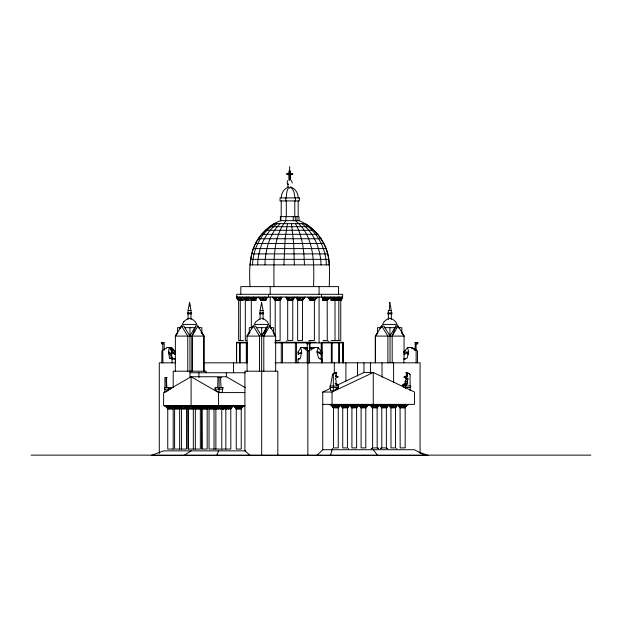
<?xml version="1.0" encoding="UTF-8"?>
<svg xmlns="http://www.w3.org/2000/svg" width="622" height="622" viewBox="0 0 622 622"><rect width="100%" height="100%" fill="white"/><g stroke="black" fill="none" stroke-linecap="round" stroke-linejoin="round"><path stroke-width="0.93" d="M195.331 449.068L195.331 408.934L194.297 406.29L196.295 408.934L197.135 406.29L198.161 408.934L199.817 406.29L199.817 408.934L201.435 406.951M208.284 406.951L206.667 408.934L206.667 406.29L205.011 408.934L203.985 406.29L203.145 408.934L201.147 406.29L202.173 408.934L202.181 449.068L207.173 449.068L207.173 408.934L201.575 408.934L201.715 449.068M215.873 449.068L215.873 408.934L214.839 406.29L216.837 408.934L217.677 406.29L218.703 408.934L220.359 406.29L220.359 408.934L222.8 406.29L220.849 408.934M225.833 449.068L225.833 408.934L224.799 406.29L226.797 408.934L227.636 406.29L228.655 408.934L230.319 406.29L230.319 408.934L232.752 406.29L230.801 408.934L230.824 449.068L222.559 449.068M236.889 297.028L238.661 300.333L238.646 340.459L243.482 340.459M172.605 408.934L173.981 406.951L172.566 408.934L173.662 407.612L172.636 408.934L172.574 406.29L174.836 408.934L172.753 406.29M186.297 408.934L187.673 406.951L186.258 408.934L187.354 407.612L186.328 408.934L186.266 406.29L188.536 408.934L186.445 406.29M283.92 264.879L285.125 238.747L287.442 223.64M198.161 408.934L198.239 406.29M205.011 408.934L205.089 406.29M215.126 406.951L213.517 408.934L213.517 406.29L211.853 408.934L211.931 406.29M218.703 408.934L218.781 406.29M228.655 408.934L228.733 406.29M239.081 408.934L238.055 406.29L237.215 408.934L235.217 406.29L236.243 408.934L236.251 449.068L241.243 449.068L241.243 408.934L243.179 406.29L240.737 408.934L240.737 406.29L239.081 408.934L239.159 406.29M338.834 340.459L338.827 300.333L340.374 297.689L338.508 300.333L338.617 297.689L336.937 300.333L336.152 298.568M264.941 264.879C265.353 250.091 269.295 234.37 280.055 223.64M334.683 300.333L337.194 297.689L335.017 300.333L330.671 300.333L330.873 297.689L332.42 300.333L332.568 297.689M308.512 343.834L308.582 342.714M408.475 353.56L407.34 352.13L407.34 354.213L407.939 354.587L408.475 353.56L408.584 351.827M257.671 264.879C258.044 249.267 264.459 233.164 277.233 223.64M389.248 310.541L389.838 302.533L391.316 310.541L391.316 319.42M252.586 264.879C252.96 248.567 261.333 232.418 275.251 223.64M260.229 298.568L261.022 300.333L259.117 297.689L261.699 300.333L261.901 297.689L263.448 300.333L263.549 297.689L264.35 300.333L265.726 297.689L265.252 300.333L266.916 297.689L266.053 300.333L261.022 300.333L258.822 297.689M250.028 286.703C249.095 268.821 248.87 248.551 261.637 234.315C266.924 228.515 273.385 222.847 281.012 220.662M250.176 264.879L250.324 263.036M250.479 261.193L251.529 254.802M406.119 376.722L406.244 375.346L407.651 375.735L406.586 372.741M256.318 299.446L256.521 297.689L254.997 300.333L254.849 297.689L254.04 300.333L252.618 297.689L253.076 300.333L251.28 297.689L251.599 300.333L249.251 297.689L251.412 300.333L249.251 297.689M166.369 387.623L166.051 378.285L166.579 377.5M217.677 387.623L217.995 378.285L217.467 377.5L221.315 377.5L220.608 378.285L221.043 387.623M292.254 183L291.562 180.403M330.469 386.021L332.591 374.428L333.299 373.534L335.717 372.741L336.836 372.741L336.082 373.799L336.067 376.722L337.909 376.364L337.909 377.251L335.344 378.332L336.23 381.239L335.623 384.24L336.782 383.735L336.906 384.901L337.909 384.901L337.909 386.021M280.157 300.333L281.377 297.689L279.433 300.333L279.853 297.689L277.661 300.333L276.075 297.689L275.88 300.333L274.232 297.689L275.507 300.333L273.105 297.689L275.126 300.333L280.157 300.333L281.618 298.35M166.867 387.623L166.432 378.285L167.139 377.5L164.931 377.5L164.931 387.623M175.505 359.034L172.201 358.062L168.453 352.052L169.246 347.504L172.03 352.13L172.03 354.213L171.431 354.587L170.894 353.56L168.453 352.052L169.573 358.062L172.03 359.034L175.505 359.034L175.505 362.828L159.294 362.828L159.294 453.492M389.652 303.583L389.838 302.533M188.062 319.42L188.062 310.541L189.531 302.533L191.008 310.541L191.008 319.42M260.105 319.42L260.105 310.541L261.582 302.533L263.059 310.541L263.059 319.42M307.548 347.504L300.83 347.504L301.623 352.052L300.504 358.062L298.047 359.034L298.047 362.828M405.513 388.509L405.513 384.901L403.74 384.342L404.253 383.735L405.35 384.24L405.109 381.239L406.485 378.332M331.145 340.459L335.017 340.459L335.017 300.333L336.214 297.689L334.224 300.333L334.722 297.689M407.651 375.735L406.757 375.735L406.601 373.799L405.847 372.741L409.385 373.534L410.092 374.428L410.092 386.021M309.025 347.504L318.106 347.504L317.041 352.052L318.542 358.062L321.838 359.034L321.838 362.828M322.655 300.333L322.336 297.689L324.14 300.333L324.801 297.028M330.531 455.421L332.039 449.714M336.937 300.333L337.653 297.689M238.327 297.689L239.61 300.333L237.565 297.689L238.42 300.333L236.795 297.689L236.71 294.299L342.66 294.299L342.598 297.689L340.934 300.333L341.719 297.689L339.705 300.333L339.208 298.568M251.708 253.893C254.927 241.359 263.176 230.257 274.318 223.64M220.872 449.068L209.031 449.068L209.031 408.934L207.989 406.29L209.995 408.934L210.827 406.29L211.853 408.934M221.525 406.29L223.523 408.934L224.363 406.29L225.382 408.934M404.253 383.735L407.799 384.24L407.192 381.239L408.079 378.332L405.762 378.332L404.129 377.056L404.401 376.364L407.356 376.722L406.998 375.346M192.081 371.194L192.081 336.098L195.782 325.982L197.959 325.982L203.962 336.098L203.962 371.194M392.179 362.657L392.179 336.098L395.88 325.982L398.057 325.982L404.059 336.098L404.059 352.223M294.167 297.028L292.394 300.333L293.374 297.689L290.871 300.333L289.658 297.689L288.966 300.333L287.737 297.689L288.375 300.333L286.128 297.028M263.806 371.194L263.806 336.098L267.623 325.982L269.8 325.982L275.686 336.098L247.089 336.098L247.089 371.194M216.759 455.421L218.563 450.872M338.508 300.333L339.589 297.689M277.661 300.333L278.866 297.689M332.42 300.333L333.649 297.689L334.224 300.333M315.284 299.011L314.67 300.333L309.639 300.333L308.714 297.689L310.386 300.333L309.849 297.689L311.28 300.333L312.011 297.689L312.174 300.333L313.682 297.689L313.947 300.333L316.544 297.689L314.67 300.333L316.862 297.689M339.705 300.333L340.934 297.689L338.827 300.333M417.416 343.834L417.945 342.714M249.679 297.689L248.403 300.333L247.649 297.689L247.455 300.333L245.511 297.689L246.506 300.333L244.57 297.689L245.387 300.333L243.155 297.689M309.538 362.828L309.538 343.834L310.106 342.714L306.638 342.714L307.214 343.834L307.214 362.828M279.433 300.333L280.841 297.689M297.658 300.333L297.658 340.459L302.51 340.459L302.51 300.333L303.971 297.689L301.336 300.333L300.574 297.689L299.431 300.333L298.708 297.689L298.661 300.333L296.772 297.689L297.891 300.333L296.204 297.689L296.912 299.011M312.291 348.6L311.505 349.961L309.538 349.961L308.209 350.963L308.209 362.828M192.081 336.098L197.959 325.982M249.951 332.482L247.066 336.098L249.787 331.425M251.591 328.315L252.952 325.982L255.471 325.982L261.675 336.098L267.623 325.982L261.621 336.098M392.179 336.098L398.057 325.982M189.858 336.098L195.782 325.982M177.62 332.202L175.311 336.098L177.643 333.205M179.929 328.315L181.313 325.982M263.806 336.098L269.8 325.982M375.408 362.657L375.408 336.098L377.717 332.202M380.026 328.315L381.41 325.982M297.549 300.333L302.58 300.333L304.08 297.689L302.696 299.672M340.934 300.333L342.489 297.028M292.628 300.333L294.214 297.689L292.394 300.333M301.623 352.052L299.182 353.56L298.646 354.587L298.047 354.213L298.047 352.13L300.83 347.504M175.311 371.194L175.388 336.098L181.585 325.982L183.762 325.982L189.959 336.098M247.089 336.098L253.294 325.982L259.491 336.098L259.491 371.194M375.486 362.828L375.486 336.098L381.683 325.982L383.86 325.982L390.056 336.098L390.002 362.657M314.623 347.504L313.931 348.6L309.391 348.6M290.871 300.333L292.558 297.689M335.616 340.459L340.763 340.459L340.763 300.333L342.551 297.689L322.087 297.689M340.747 300.333L342.574 297.689M386.379 407.775L388.587 405.132L390.958 407.775L390.981 447.91L395.553 447.91L395.483 405.132L394.123 407.775L393.547 405.132L393.166 407.775L391.331 405.132L392.202 407.775L389.94 405.132L390.888 407.775L388.548 405.132L386.417 407.775L388.229 405.132L386.348 407.775L386.371 447.91L381.791 447.91L381.791 407.775L379.366 405.132L381.706 407.775L380.757 405.132L383.012 407.775L382.149 405.132L383.976 407.775L384.365 405.132L384.94 407.775L386.301 405.132L386.348 407.775M404.751 407.775L406.959 405.132L404.782 407.775L406.601 405.132L404.72 407.775L404.665 405.132L403.313 407.775L402.737 405.132L402.348 407.775L400.521 405.132L401.384 407.775L399.13 405.132L400.07 407.775L400.164 447.91L404.735 447.91M407.604 347.504L408.662 352.052L405.396 353.56L404.673 354.587L403.865 354.213L403.865 352.13L407.604 347.504L412.72 347.504L413.233 348.6M201.015 407.612L200.066 408.934L201.163 407.612M207.865 407.612L206.908 408.934L208.005 407.612M214.714 407.612L213.758 408.934L214.854 407.612M403.74 384.342L406.205 384.342L406.64 383.735M188.295 408.934L188.295 449.068L200.331 449.068L200.331 408.934L201.279 407.612M207.149 408.934L208.129 407.612M214.979 407.612L213.999 408.934L214.022 449.068M324.832 297.689L326.052 300.333L328.027 297.689L327.281 300.333L329.403 297.689L327.188 300.333L327.265 340.459L323.005 340.459M287.807 180.403L287.115 183L288.359 184.633M347.589 407.775L342.605 407.775L340.405 405.132L338.399 407.775L333.415 407.775L331.215 405.132M347.589 407.775L349.626 405.132L351.795 407.775L356.779 407.775L358.816 405.132L360.978 407.775L365.961 407.775M365.961 407.775L367.999 405.132L365.72 407.775L367.641 405.132L365.472 407.775L365.705 405.132L363.816 407.775L363.777 405.132L362.883 407.775L361.561 405.132L361.95 407.775L359.951 405.132L360.978 407.775L358.956 405.132L360.208 406.454M301.336 300.333L303.388 297.689M302.494 300.333L304.562 297.689M330.469 387.475L330.469 390.686L333.33 390.686L333.33 374.428L334.037 373.534L336.455 372.741M179.486 408.934L180.528 407.612M193.178 408.934L194.22 407.612L193.139 408.934L193.115 406.29L195.806 408.934M170.894 353.56L172.03 352.13L170.506 347.504L175.505 352.13L175.505 354.213L174.696 354.587L170.506 347.504M180.512 407.612L179.447 408.934L179.416 406.29L181.686 408.934L181.049 406.29L182.93 408.934L182.192 406.29L183.894 408.934L184.4 406.29L184.851 408.934L186.266 406.29L188.466 408.934L187.891 406.29L189.78 408.934L189.041 406.29L190.736 408.934L191.242 406.29L191.7 408.934L193.115 406.29L195.324 408.934M375.408 336.098L377.748 333.205M313.947 300.333L316.217 297.689M327.188 300.333L329.473 297.689L327.094 300.333M340.444 405.132L338.158 407.775L340.086 405.132L337.917 407.775L338.15 405.132L336.261 407.775L336.214 405.132L335.328 407.775L333.998 405.132L334.395 407.775L332.397 405.132L333.423 407.775L331.394 405.132L333.905 407.775L332.164 405.793M349.626 405.132L347.348 407.775L349.269 405.132L347.107 407.775L347.333 405.132L345.443 407.775L345.404 405.132L344.51 407.775L343.188 405.132L343.585 407.775L341.579 405.132L342.605 407.775L340.584 405.132L343.087 407.775L340.763 405.132M358.816 405.132L356.289 407.775L356.523 405.132L354.633 407.775L354.587 405.132L353.7 407.775L352.371 405.132L352.767 407.775L350.769 405.132L351.795 407.775L349.766 405.132L352.277 407.775L349.953 405.132M316.831 455.421L322.74 449.714L414.477 449.714L424.795 455.421M405.396 353.56L403.865 352.13L405.116 350.971M184.019 455.421L191.094 450.872M167.932 390.647L164.931 392.373L164.931 389.185M322.74 449.714L322.74 392.031L330.181 388.501M336.797 385.368L363.963 372.485L373.262 372.485L414.477 392.031L414.477 404.37L322.74 404.37M333.33 390.686L337.909 388.509L337.909 387.475M322.74 392.031L332.039 392.031L373.262 372.485L373.262 404.37M260.043 318.783L255.961 321.59L254.219 324.427L268.945 324.427L267.203 321.59L264.661 319.42L261.582 318.137M403.865 362.828L403.865 359.034L407.169 358.062L408.662 352.052L403.865 352.13M402.652 386.021L402.652 384.901L405.552 384.629M298.98 220.655L299.011 216.635L280.359 216.635L280.367 220.662L298.972 220.662M335.483 376.598L337.909 376.364M301.95 353.148L299.182 353.56L298.047 352.13M286.851 173.763L292.682 173.818L292.682 174.611L286.851 174.611L286.851 173.763L287.574 173.818L287.574 174.611M289.424 188.108L289.899 188.108M274.263 223.64L305.114 223.64C313.053 228.383 319.591 235.334 323.868 243.529C331.091 256.754 329.248 272.273 329.341 286.703M269.66 226.711L309.709 226.711M265.438 230.288L313.931 230.288M261.637 234.315L317.733 234.315M258.309 238.747L321.061 238.747M255.502 243.529L323.868 243.529M253.24 248.598L326.13 248.598M251.568 253.893L327.802 253.893M250.487 259.343L328.882 259.343M250.028 264.879L329.341 264.879M236.71 297.028L342.66 297.028M236.772 297.689L257.446 297.689M267.312 297.689L258.029 297.689L258.029 297.028M282.108 297.689L272.685 297.689L272.685 297.028M294.276 297.689L286.128 297.689L287.776 300.333L286.182 297.689L287.1 299.011M295.629 297.689L304.943 297.689L304.943 297.028M307.766 297.689L317.624 297.689L317.624 297.028M238.335 300.333L243.482 300.333M249.974 300.333L245.309 300.333L245.309 340.459L246.732 340.459M256.217 300.333L251.304 300.333L251.335 328.043M322.429 300.333L327.39 300.333M335.546 300.333L341.043 300.333M188.062 310.541L191.008 310.541M260.105 310.541L263.059 310.541M391.316 310.541L388.361 310.541L388.361 319.42M181.018 327.662L177.558 327.662L177.558 333.283M184.641 327.662L195.44 327.662M198.97 327.662L201.839 327.662L201.839 333.283M252.929 327.662L249.274 327.662L249.274 333.283M256.505 327.662L266.877 327.662M270.275 327.662L273.579 327.662L273.579 333.283M381.356 327.662L377.531 327.662L377.531 333.283M384.217 327.662L394.9 327.662M398.352 327.662L401.812 327.662L401.812 333.283M175.388 336.098L204.039 336.098L201.038 332.482M375.486 336.098L404.059 336.098L402.31 333.928M275.219 340.459L280.11 340.459L280.118 300.333M310.005 340.459L314.382 340.459L314.382 300.333M308.675 340.872L310.378 340.872M327.934 340.872L328.369 341.338M236.827 342.263L247.089 342.263M274.792 342.263L316.023 342.263M322.748 342.263L343.422 342.263M161.292 342.714L164.76 342.714M414.61 342.714L418.077 342.714M247.548 342.901L236.484 342.901L236.547 362.828M274.978 342.901L343.36 342.901L343.36 362.828M161.868 343.834L164.192 343.834L164.192 349.533M307.214 343.834L309.538 343.834M417.51 343.834L415.177 343.834L415.177 350.481M307.836 348.6L303.94 348.6L303.427 347.504M162.855 349.961L164.332 349.961L164.908 348.6L166.136 348.6L166.649 347.504L171.765 347.504L175.505 352.13L173.973 353.56L172.341 352.806M307.665 349.961L305.744 349.961L305.169 348.6M168.453 352.052L169.581 352.052M169.573 358.062L172.201 358.062L170.918 352.915M298.047 359.034L299.952 359.034M319.933 359.034L321.838 359.034M403.865 359.034L405.606 359.034M203.316 362.828L246.981 362.828M275.002 362.828L420.075 362.828L420.075 453.492M189.974 372.757L245.325 372.757M333.299 373.534L334.037 373.534M409.385 373.534L406.228 372.741M335.336 373.799L336.082 373.799M406.601 373.799L407.348 373.799M332.591 374.428L333.33 374.428M409.354 374.428L410.092 374.428M335.678 375.346L336.432 375.346M245.527 387.794L226.385 376.753L191.094 376.753L163.625 392.591L163.625 405.637L244.905 405.637M404.129 377.056L407.356 378.332L404.129 377.056L405.513 377.251L405.513 376.364M406.314 379.257L408.079 379.257M166.307 379.754L166.782 379.754M405.109 381.239L407.192 381.239M166.074 381.737L166.463 381.737M405.311 381.978L407.488 381.978M335.188 383.735L336.782 383.735M402.652 384.901L406.516 384.901L406.205 384.342M166.074 385.267L166.463 385.267M402.037 386.021L410.675 386.021L410.675 387.475L403.74 387.475M172.426 387.623L164.433 387.623L164.433 389.185L170.444 389.185M171.128 388.517L168.679 388.517L168.679 390.219M336.004 388.509L337.909 388.509M215.367 388.517L215.367 390.219L219.115 392.373L222.381 392.373L222.381 389.185M191.094 405.637L191.094 376.753L218.563 392.591L244.905 392.591M372.368 407.775L377.375 407.775M381.558 407.775L386.565 407.775M390.74 407.775L395.748 407.775M399.93 407.775L404.93 407.775M172.784 408.934L167.753 408.934L167.753 449.068L172.784 449.068M200.331 408.934L187.883 408.934L188.023 449.068M220.872 408.934L209.015 408.934L206.846 406.29L209.505 408.934M221.463 407.612L222.544 408.934L230.824 408.934M241.243 408.934L236.236 408.934L234.066 406.29L236.725 408.934M332.568 448.314L332.568 448.781M372.578 448.314L371.303 448.314L371.303 448.781M377.655 448.314L378.464 448.314L378.464 448.781M381.76 448.314L380.485 448.314L380.485 448.781M386.355 448.314L387.646 448.314L387.646 448.781M245.729 450.872L163.625 450.872L151.27 455.421L428.099 455.421L419.275 452.171M31.1 455.141L590.9 455.141M291.967 173.763L292.682 173.818M403.865 384.629L406.516 384.901M309.468 347.504L311.233 348.164M299.011 220.655C316.652 227.745 328.813 245.939 329.193 264.879M316.979 351.694L320.314 353.56L321.038 354.587L321.838 354.213L321.838 352.13L318.106 347.504M303.948 223.64C317.78 232.472 325.982 248.629 326.356 264.879M406.244 375.346L406.757 375.735M301.872 223.64C314.475 233.266 320.641 249.352 321.022 264.879M250.184 455.421L244.905 450.872L244.905 371.194L277.824 371.194L277.824 455.421M307.214 349.961L308.209 350.963M238.42 300.333L236.834 297.689L238.14 299.011M221.58 407.612L222.793 408.934L221.727 407.612M226.307 408.934L223.648 406.29L225.825 408.934M221.844 407.612L223.034 408.934M216.347 408.934L213.696 406.29L215.865 408.934M202.655 408.934L199.996 406.29L202.173 408.934M359.135 405.132L360.301 406.454M200.587 407.612L201.808 408.934L200.766 407.612M186.157 406.29L188.466 408.934M186.895 407.612L188.116 408.934L187.074 407.612M179.315 406.29L181.616 408.934L179.595 406.29M172.465 406.29L174.774 408.934L174.199 406.29L176.08 408.934L175.35 406.29L177.045 408.934L177.55 406.29L178.009 408.934L179.416 406.29L181.616 408.934M165.615 406.29L167.924 408.934L167.349 406.29L169.238 408.934L168.5 406.29L170.195 408.934L170.708 406.29L171.159 408.934L172.574 406.29L174.774 408.934M259.405 297.689L261.699 300.333M244.578 299.011L243.443 297.689L245.387 300.333M167.924 408.934L165.903 406.29M273.385 333.205L275.686 336.098M373.262 449.714L377.663 455.421M243.731 297.689L244.718 299.011M238.21 297.689L240.185 300.333L238.926 297.689L240.862 300.333L239.392 297.689L241.733 300.333L241.297 297.689L242.611 300.333L243.552 297.689L244.127 299.446M236.834 297.689L238.661 300.333M411.088 347.504L411.78 348.6L414.462 348.6L415.037 349.961M397.785 325.982L399.215 328.315M401.594 332.202L403.981 336.098M381.683 325.982L387.887 336.098L387.887 362.828M269.466 325.982L270.897 328.315M273.276 332.202L275.663 336.098L275.663 371.194M198.161 326.76L199.118 328.315M201.979 332.98L203.884 336.098L203.884 371.194M181.585 325.982L187.782 336.098L187.782 371.194M413.42 348.6L414.198 349.961L416.172 349.961L417.502 350.963L417.502 362.828M295.427 223.64C302.549 236.072 304.041 250.814 304.446 264.879M238.77 297.689L240.185 300.333M273.742 297.689L275.126 300.333M161.425 342.714L161.953 343.834M221.867 407.177L222.544 408.934M291.5 223.64L293.701 243.529L294.346 264.879M189.718 303.583L189.531 302.533L189.796 306.086M323.712 297.689L324.14 300.333M236.951 406.29L237.215 408.934M226.532 406.29L226.797 408.934M223.259 406.29L223.523 408.934M216.573 406.29L216.837 408.934M209.731 406.29L209.995 408.934M202.881 406.29L203.145 408.934M196.031 406.29L196.295 408.934M416.087 342.714L416.172 362.828M162.777 342.714L162.855 362.828M325.951 297.689L326.052 300.333M261.582 302.533L261.582 303.583M410.092 387.475L410.092 390.686M407.892 404.471L407.892 405.132L369.25 405.132L369.25 404.471M405.186 407.262L405.186 447.778M404.059 354.12L404.059 358.863M401.447 404.471L401.447 405.132M398.702 404.471L398.702 405.132M396.836 448.314L396.836 448.781M395.88 327.817L395.88 325.982L389.955 336.098L389.955 327.662M393.609 362.828L393.609 382.748M392.264 404.471L392.264 405.132M389.52 404.471L389.52 405.132M383.074 404.471L383.074 405.132M382.017 362.828L382.017 377.212M380.967 447.91L380.967 448.314M380.33 404.471L380.33 405.132M377.982 447.91L377.982 448.314M375.33 336.098L375.33 362.657M373.892 404.471L373.892 405.132M370.417 362.828L370.417 373.2M368.932 404.471L368.932 405.132L330.29 405.132L330.29 404.471M365.798 407.775L365.798 447.91L361.102 447.91L361.102 407.775M363.963 362.828L363.963 372.485M362.486 404.471L362.486 405.132M359.741 404.471L359.741 405.132M357.51 362.828L357.51 376.03M356.616 407.775L356.616 447.91L351.92 447.91L351.92 407.775M353.304 404.471L353.304 405.132M350.559 404.471L350.559 405.132M348.421 448.314L348.421 448.781M347.426 407.775L347.426 447.91L342.73 447.91L342.73 407.775M345.91 362.828L345.91 381.045M344.114 404.471L344.114 405.132M343.181 342.901L343.212 362.828M342.846 342.901L342.846 362.828M341.338 297.028L341.338 297.689M341.369 404.471L341.369 405.132M339.348 342.901L339.348 362.828M339.145 297.028L339.145 297.689M338.733 342.901L338.733 362.828M338.555 294.299L338.555 286.618L240.815 286.618L240.815 294.299M338.244 407.775L338.244 447.91L333.548 447.91L333.548 407.775M338.018 297.028L338.018 297.689M334.931 404.471L334.931 405.132M334.317 362.828L334.317 373.262M333.897 297.028L333.897 297.689M332.156 342.901L332.156 362.828M332.039 392.031L332.039 404.37M331.324 342.901L331.324 362.828M330.554 297.028L330.554 297.689M322.11 342.901L322.11 362.828M321.66 342.901L321.66 362.828M321.558 294.299L321.558 297.028M321.209 342.901L321.209 351.446M321.209 353.343L321.209 359.034M319.086 286.618L319.086 294.299M319.086 297.028L319.086 342.901M313.55 286.703C314.211 264.358 314.989 235.925 295.294 220.655L295.294 216.635M310.603 297.028L310.603 297.689M309.989 342.901L309.989 347.644M307.851 362.828L307.851 455.421M298.163 200.914L298.163 216.635M297.153 297.028L297.153 297.689M297.005 216.635L297.005 220.662M296.523 342.901L296.523 362.828M295.489 197.905L295.489 200.914M295.364 342.901L295.364 362.828M294.789 200.914L294.789 216.635M293.257 216.635L293.257 220.662M290.474 173.818L290.474 171.027L288.896 171.027L288.896 173.763L289.611 173.818L289.689 166.579M290.474 174.611L290.474 179.976L288.896 179.976L288.896 174.611M289.611 174.611L289.611 179.976M287.869 183.599L287.869 187.206M286.711 340.872L286.711 341.338M286.307 200.914L286.307 216.635M285.972 216.635L285.972 220.655C271.542 239.097 274.263 264.832 273.89 286.703M285.84 197.905L285.84 200.914M282.52 342.901L282.52 362.828M281.206 200.914L281.206 216.635M281.276 342.901L281.276 362.828M280.911 216.635L280.911 220.662M280.413 297.028L280.413 297.689M275.219 300.333L275.219 335.686M270.22 286.618L270.22 294.299M270.22 297.028L270.22 326.659M268.587 294.299L268.587 297.028M264.933 297.028L264.933 297.689M261.675 327.662L261.683 455.421M253.737 297.028L253.737 297.689M248.131 297.028L248.131 297.689M246.903 342.901L246.903 362.828M246.296 297.028L246.296 297.689M246.32 342.901L246.32 362.828M244.135 405.637L244.135 406.29L164.659 406.29L164.659 405.637M242.37 297.028L242.37 297.689M240.286 300.333L240.286 340.459M240.053 342.901L240.053 362.828M239.789 297.028L239.789 297.689M239.765 342.901L239.765 362.828M237.915 405.637L237.915 406.29M237.822 297.028L237.822 297.689M236.663 342.901L236.617 362.828M233.716 405.637L233.716 406.29M233.577 362.828L233.577 372.757M233.11 405.637L233.11 406.29M227.489 405.637L227.489 406.29M226.385 372.757L226.385 376.753M224.215 405.637L224.215 406.29M223.757 405.637L223.757 406.29M222.692 405.637L222.692 406.29M221.782 407.558L221.782 449.908M219.115 377.5L219.115 387.623M219.115 389.185L219.115 392.373M218.998 387.623L218.998 389.185M218.563 392.591L218.563 405.637M217.537 405.637L217.537 406.29M212.732 405.637L212.732 406.29M210.687 405.637L210.687 406.29M206.107 372.757L206.107 371.194L173.196 371.194L173.196 387.654M205.89 405.637L205.89 406.29M203.845 405.637L203.845 406.29M199.04 405.637L199.04 406.29M198.916 372.757L198.916 377.476M196.995 405.637L196.995 406.29M193.325 408.934L193.325 449.068M192.159 336.098L192.159 371.194M192.19 405.637L192.19 406.29M189.959 327.662L189.974 377.476M189.998 405.637L189.998 406.29M185.2 405.637L185.2 406.29M183.156 405.637L183.156 406.29M181.445 408.934L181.445 449.068M179.634 408.934L179.634 449.068M178.351 405.637L178.351 406.29M176.306 405.637L176.306 406.29M173.196 407.985L173.196 449.613M172.03 359.034L172.03 362.828M171.501 405.637L171.501 406.29M169.456 405.637L169.456 406.29M168.5 387.623L168.5 389.185M161.868 350.963L161.868 362.828M281.206 197.905A11.476 11.398 90 0 1 288.484 187.035M290.894 187.02A11.282 11.204 -90 0 1 298.163 197.905M290.404 187.035A11.476 6.858 -90 0 1 294.789 197.905M286.307 197.905A11.282 4.463 -90 0 1 289.207 187.02M372.609 407.775L372.609 447.91L377.181 447.91L377.111 405.132L375.75 407.775L375.183 405.132L374.794 407.775L372.959 405.132L373.83 407.775L371.567 405.132L372.516 407.775L370.176 405.132L372.586 407.775M183.918 321.59L182.176 324.427L196.894 324.427L195.153 321.59L192.618 319.42L189.531 318.137L186.452 319.42L183.918 321.59M384.217 321.59L382.476 324.427L397.194 324.427L395.452 321.59L392.917 319.42L389.838 318.137L386.752 319.42L384.217 321.59M180.823 406.951L179.447 408.934L180.815 406.951M194.523 406.951L193.139 408.934L194.515 406.951M379.047 405.132L377.196 407.775L379.047 405.132M397.419 405.132L395.569 407.775L397.419 405.132M321.838 352.13L320.314 353.56L317.041 352.052L321.838 352.13M299.33 197.905L280.04 197.905L280.04 200.914L299.33 200.914L299.33 197.905M292.752 300.333L287.691 300.333L287.706 340.459L292.752 340.459L292.752 300.333M191.623 312.92L187.44 312.92L187.44 313.822L191.623 313.822L191.623 312.92M263.541 312.92L259.623 312.92L259.623 313.822L263.541 313.822L263.541 312.92M391.93 312.92L387.747 312.92L387.747 313.822L391.93 313.822L391.93 312.92M338.539 386.021L329.901 386.021L329.901 387.475L338.539 387.475L338.539 386.021M222.925 387.623L214.932 387.623L214.932 389.185L222.925 389.185L222.925 387.623M186.476 408.934L174.603 408.934L174.603 449.068L186.476 449.068L186.476 408.934M400.109 407.775L397.738 405.132L400.109 407.775"/></g></svg>
